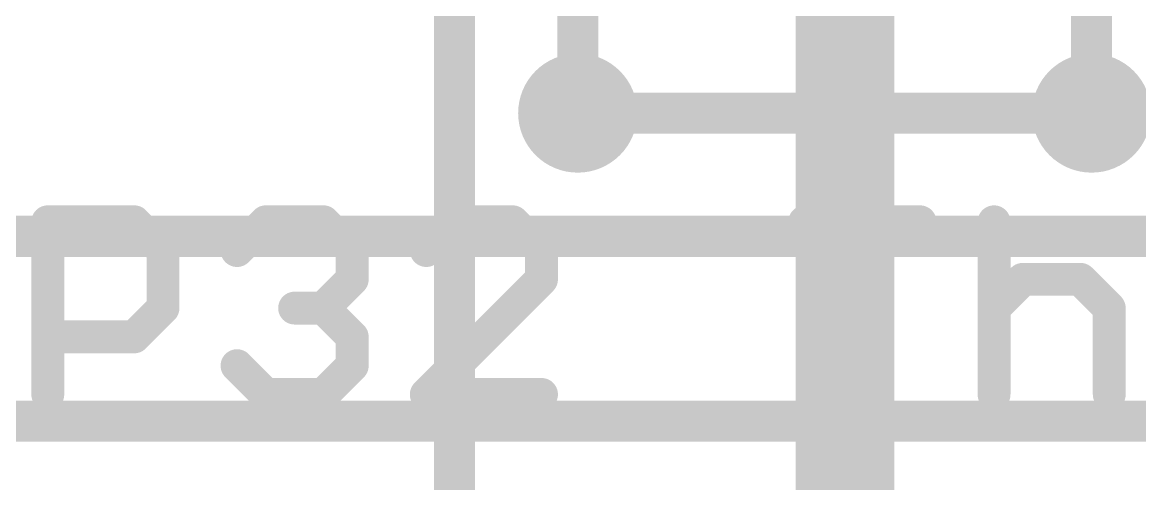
# Model space of a CAD drawing. Extents: x -8 to 102, y -79 to 54.
# Drawn here: x 76.58 to 83.48, y 7.87 to 10.72 of the extents above; entities that cross this region are included whole.
import ezdxf

# ---------------------------------------------------------------- set-up
doc = ezdxf.new("R2010")
doc.units = 0
for name, color, linetype in [('1', 12, 'CONTINUOUS'), ('16', 132, 'CONTINUOUS'), ('18', 110, 'CONTINUOUS'), ('21', 41, 'CONTINUOUS')]:
    doc.layers.add(name, color=color, linetype=linetype)

# ---------------------------------------------------------------- blocks, each defined once
blk = doc.blocks.new('ROUNDV')
at = {"const_width": 0.5}
blk.add_lwpolyline([(0, -0.25, 1), (0, 0.25, 1), (0, -0.25)], format="xyb", dxfattribs=at)

msp = doc.modelspace()

# ---------------------------------------------------------------- linework, layer by layer
at = {"layer": '1'}
for points, const_width in [([(83.185, 10.16), (83.185, 33.401)], 0.254), ([(81.661, 18.8335), (81.661, 5.184)], 0.6096), ([(79.248, 15.3964), (79.248, 6.858)], 0.254), ([(80.01, 10.16), (80.01, 13.208)], 0.254)]:
    msp.add_lwpolyline(points, dxfattribs=dict(at, const_width=const_width))
at = {"layer": '1', "const_width": 0.127}
for points in [[(79.9465, 10.16, 1), (80.0735, 10.16)], [(83.1215, 10.16, 1), (83.2485, 10.16)]]:
    msp.add_lwpolyline(points, format="xyb", dxfattribs=at)
at = {"layer": '16', "const_width": 0.254}
for points in [[(83.185, 10.16), (80.01, 10.16)], [(83.185, 10.16), (87.884, 10.16)], [(74.93, 9.398), (87.503, 9.398)], [(74.93, 8.255), (88.285, 8.255)]]:
    msp.add_lwpolyline(points, dxfattribs=at)
at = {"layer": '16', "const_width": 0.127}
for points in [[(80.01, 10.2235, 1), (80.01, 10.0965)], [(83.185, 10.2235, 1), (83.185, 10.0965)], [(83.185, 10.0965, 1), (83.185, 10.2235)]]:
    msp.add_lwpolyline(points, format="xyb", dxfattribs=at)
at = {"layer": '21', "const_width": 0.2032}
for points in [[(76.7354, 8.4201), (76.7354, 9.4878)], [(76.7354, 9.4878), (77.2692, 9.4878)], [(77.2692, 9.4878), (77.4472, 9.3099)], [(77.9048, 9.3099), (78.0827, 9.4878)], [(78.0827, 9.4878), (78.4386, 9.4878)], [(78.4386, 9.4878), (78.6166, 9.3099)], [(79.2521, 9.4878), (79.0742, 9.3099)], [(79.608, 9.4878), (79.2521, 9.4878)], [(79.786, 9.3099), (79.608, 9.4878)], [(81.413, 9.4878), (82.1248, 9.4878)], [(81.7689, 8.4201), (81.7689, 9.4878)], [(82.5824, 9.4878), (82.5824, 8.4201)], [(77.4472, 9.3099), (77.4472, 8.954)], [(78.6166, 9.3099), (78.6166, 9.1319)], [(79.786, 9.1319), (79.786, 9.3099)], [(78.6166, 9.1319), (78.4386, 8.954)], [(79.0742, 8.4201), (79.786, 9.1319)], [(82.5824, 8.954), (82.7603, 9.1319)], [(82.7603, 9.1319), (83.1162, 9.1319)], [(83.1162, 9.1319), (83.2942, 8.954)], [(77.4472, 8.954), (77.2692, 8.776)], [(78.4386, 8.954), (78.2607, 8.954)], [(78.4386, 8.954), (78.6166, 8.776)], [(83.2942, 8.954), (83.2942, 8.4201)], [(77.2692, 8.776), (76.7354, 8.776)], [(78.6166, 8.776), (78.6166, 8.5981)], [(78.0827, 8.4201), (77.9048, 8.5981)], [(78.6166, 8.5981), (78.4386, 8.4201)], [(78.4386, 8.4201), (78.0827, 8.4201)], [(79.786, 8.4201), (79.0742, 8.4201)]]:
    msp.add_lwpolyline(points, dxfattribs=at)
at = {"layer": '21', "const_width": 0.1016}
for points in [[(76.7862, 9.4878, 1), (76.6846, 9.4878)], [(76.7354, 9.5386, 1), (76.7354, 9.437)], [(77.3052, 9.5237, 1), (77.2333, 9.4519)], [(77.2692, 9.437, 1), (77.2692, 9.5386)], [(78.0827, 9.5386, 1), (78.0827, 9.437)], [(78.1187, 9.4519, 1), (78.0468, 9.5237)], [(78.4746, 9.5237, 1), (78.4027, 9.4519)], [(78.4386, 9.437, 1), (78.4386, 9.5386)], [(79.2521, 9.5386, 1), (79.2521, 9.437)], [(79.2881, 9.4519, 1), (79.2162, 9.5237)], [(79.644, 9.5237, 1), (79.5721, 9.4519)], [(79.608, 9.437, 1), (79.608, 9.5386)], [(81.413, 9.5386, 1), (81.413, 9.437)], [(81.8197, 9.4878, 1), (81.7181, 9.4878)], [(82.1248, 9.437, 1), (82.1248, 9.5386)], [(82.6332, 9.4878, 1), (82.5316, 9.4878)], [(77.498, 9.3099, 1), (77.3964, 9.3099)], [(77.4113, 9.2739, 1), (77.4831, 9.3458)], [(77.8689, 9.3458, 1), (77.9407, 9.2739)], [(78.6674, 9.3099, 1), (78.5658, 9.3099)], [(78.5807, 9.2739, 1), (78.6525, 9.3458)], [(79.0383, 9.3458, 1), (79.1101, 9.2739)], [(79.8368, 9.3099, 1), (79.7352, 9.3099)], [(79.7501, 9.2739, 1), (79.8219, 9.3458)], [(78.5658, 9.1319, 1), (78.6674, 9.1319)], [(78.6525, 9.096, 1), (78.5807, 9.1678)], [(79.7352, 9.1319, 1), (79.8368, 9.1319)], [(79.8219, 9.096, 1), (79.7501, 9.1678)], [(82.7603, 9.1827, 1), (82.7603, 9.0811)], [(82.7962, 9.096, 1), (82.7244, 9.1678)], [(83.1522, 9.1678, 1), (83.0803, 9.096)], [(83.1162, 9.0811, 1), (83.1162, 9.1827)], [(77.4831, 8.918, 1), (77.4113, 8.9899)], [(78.2607, 9.0048, 1), (78.2607, 8.9032)], [(78.4746, 8.9899, 1), (78.4027, 8.918)], [(78.4386, 8.9032, 1), (78.4386, 9.0048)], [(83.345, 8.954, 1), (83.2434, 8.954)], [(77.3964, 8.954, 1), (77.498, 8.954)], [(78.4027, 8.9899, 1), (78.4746, 8.918)], [(82.5465, 8.9899, 1), (82.6183, 8.918)], [(83.2583, 8.918, 1), (83.3301, 8.9899)], [(76.7354, 8.8268, 1), (76.7354, 8.7252)], [(77.2333, 8.8119, 1), (77.3052, 8.7401)], [(77.2692, 8.7252, 1), (77.2692, 8.8268)], [(78.6674, 8.776, 1), (78.5658, 8.776)], [(78.5807, 8.7401, 1), (78.6525, 8.8119)], [(77.9407, 8.634, 1), (77.8689, 8.5621)], [(78.6525, 8.5621, 1), (78.5807, 8.634)], [(78.5658, 8.5981, 1), (78.6674, 8.5981)], [(78.0827, 8.4709, 1), (78.0827, 8.3693)], [(78.0468, 8.3842, 1), (78.1187, 8.456)], [(78.4027, 8.456, 1), (78.4746, 8.3842)], [(78.4386, 8.3693, 1), (78.4386, 8.4709)], [(79.0742, 8.4709, 1), (79.0742, 8.3693)], [(79.0383, 8.456, 1), (79.1101, 8.3842)], [(79.786, 8.3693, 1), (79.786, 8.4709)], [(76.6846, 8.4201, 1), (76.7862, 8.4201)], [(81.7181, 8.4201, 1), (81.8197, 8.4201)], [(82.5316, 8.4201, 1), (82.6332, 8.4201)], [(83.2434, 8.4201, 1), (83.345, 8.4201)]]:
    msp.add_lwpolyline(points, format="xyb", dxfattribs=at)

# ---------------------------------------------------------------- block references
at = {"layer": '18', "xscale": 0.7366, "yscale": 0.7366}
for p in [(80.01, 10.16), (80.01, 10.16), (83.185, 10.16), (83.185, 10.16)]:
    msp.add_blockref('ROUNDV', p, dxfattribs=at)

doc.saveas('drawing.dxf')
